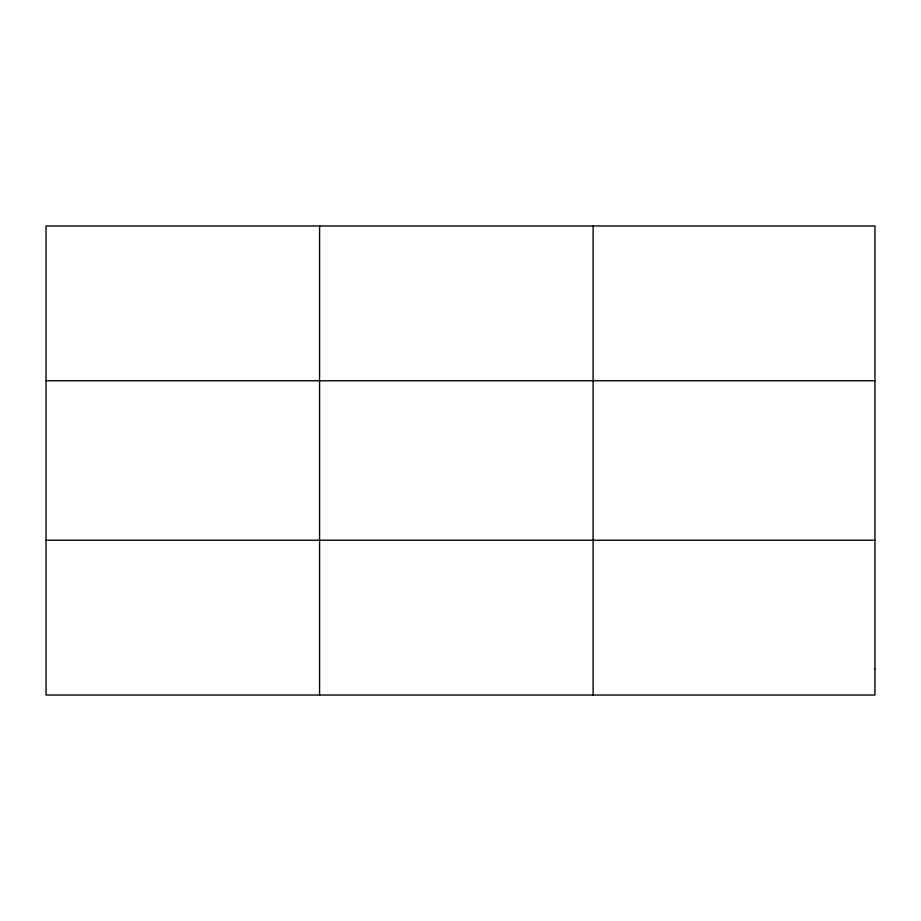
<?xml version="1.0" encoding="UTF-8"?>
<svg xmlns="http://www.w3.org/2000/svg" width="921" height="921" viewBox="0 0 921 921"><rect width="100%" height="100%" fill="white"/><g stroke="black" fill="none" stroke-linecap="round" stroke-linejoin="round"><path stroke-width="1.38" d="M319.587 695.033L319.587 225.967M593.124 695.033L593.124 225.967M46.05 380.764L874.95 380.764M46.05 540.236L874.95 540.236M874.95 669.233L874.95 695.033L46.05 695.033L46.05 225.967L874.95 225.967L874.95 669.233"/></g></svg>
